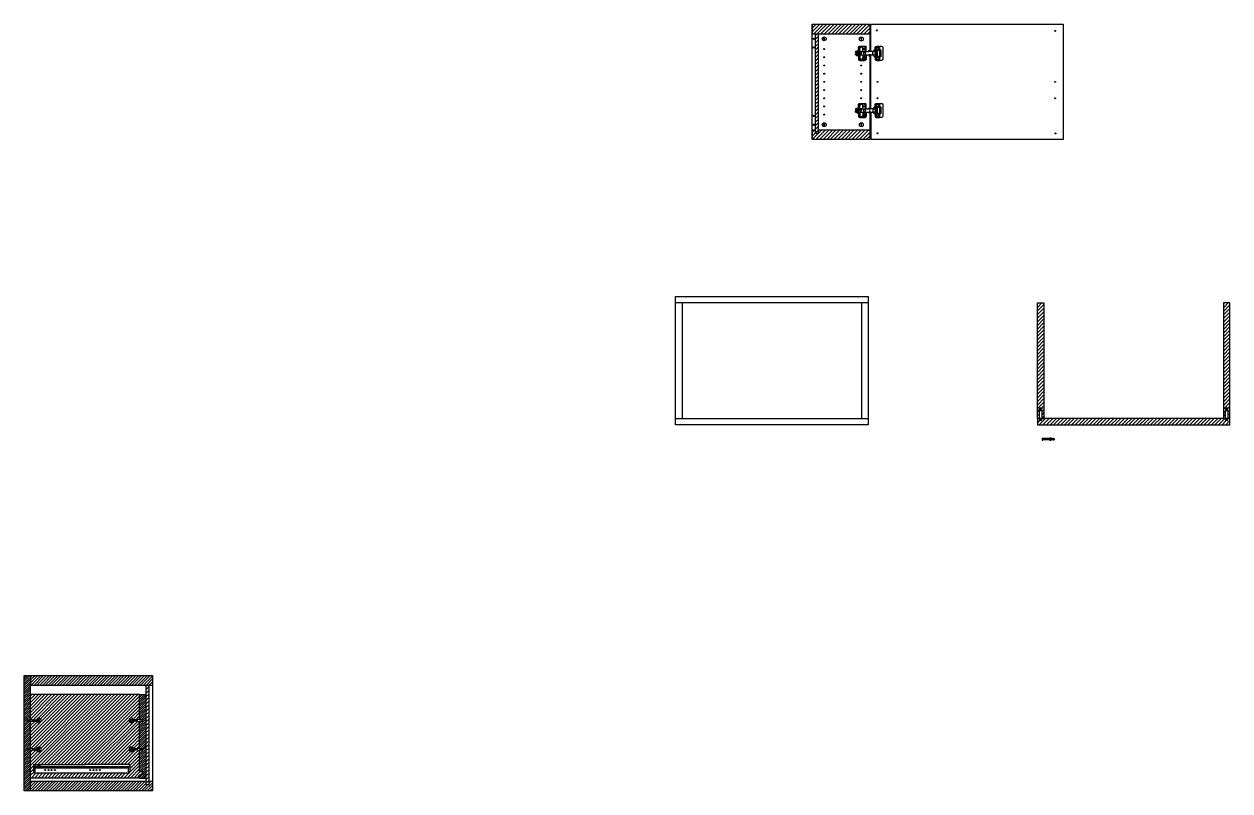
# Model space of a CAD drawing. Header units: millimetres. Extents: x 162 to 1697, y -125 to 545.
# Drawn here: x 584.6 to 960.6, y 15.9 to 254.9 of the extents above; entities that cross this region are included whole.
import ezdxf

# ---------------------------------------------------------------- set-up
doc = ezdxf.new("R2010")
doc.units = ezdxf.units.MM
doc.layers.get('0').update_dxf_attribs({"color": 255})
doc.layers.add('A-FURN', color=8, linetype='Continuous', lineweight=18)
for name, color, linetype in [('GIUNZIONI', 2, 'Continuous'), ('VITI', 2, 'Continuous'), ('VITI 2', 4, 'Continuous')]:
    doc.layers.add(name, color=color, linetype=linetype)
pattern_1 = [(45, (155.4206, 0), (-0.561266, 0.561266), [])]

# ---------------------------------------------------------------- blocks, each defined once
blk = doc.blocks.new('*U18')
blk.add_lwpolyline([(-0.01, 0.05), (0, 0.15), (0.04, 0.05), (0.13, -0.45), (0.13, -0.55), (0.08, -0.45), (-0.01, 0.05)])
blk = doc.blocks.new('*U19')
at = {"color": 0, "linetype": 'ByBlock', "lineweight": -2, "transparency": 16777216}
for p in [(42.38, 270.66), (42.62, 270.66), (42.85, 270.66)]:
    blk.add_blockref('*U18', p, dxfattribs=at)
blk = doc.blocks.new('123492')
for p, q in [((40.13, 261.98), (40.13, 261.43)), ((40.18, 262.03), (40.18, 261.38)), ((40.18, 262.03), (40.43, 262.03)), ((40.43, 261.38), (40.18, 261.38)), ((40.43, 262.03), (40.43, 261.38)), ((40.88, 261.9), (40.43, 261.9)), ((40.43, 261.5), (40.88, 261.5)), ((40.88, 261.98), (40.88, 261.42)), ((40.89, 262.02), (40.93, 262.05)), ((40.89, 261.39), (40.93, 261.35)), ((40.93, 262.05), (40.93, 261.35)), ((40.93, 262.05), (43.33, 262.05)), ((43.33, 261.35), (40.93, 261.35)), ((43.33, 262.05), (43.33, 261.35)), ((43.42, 261.45), (43.33, 261.45)), ((43.56, 261.95), (43.38, 261.95)), ((43.65, 261.45), (43.47, 261.45)), ((43.8, 261.95), (43.61, 261.95)), ((43.89, 261.45), (43.7, 261.45)), ((43.98, 261.95), (43.85, 261.95)), ((43.98, 261.45), (43.94, 261.45)), ((43.98, 261.95), (43.98, 261.45)), ((44.03, 261.9), (43.98, 261.95)), ((44.03, 261.5), (43.98, 261.45)), ((44.03, 261.9), (44.03, 261.5))]:
    blk.add_line(p, q)
for centre, start, end in [((40.18, 261.98), 90, 180), ((40.18, 261.43), 180, 270), ((40.93, 261.98), 135, 180), ((40.93, 261.42), 180, 225)]:
    blk.add_arc(centre, 0.05, start, end)
blk.add_blockref('*U19', (0.96, -8.76))

msp = doc.modelspace()

# ---------------------------------------------------------------- hatches: boundary and pattern name
h = msp.add_hatch()
h.set_pattern_fill('ANSI31', color=8, scale=0.25)
h.set_pattern_definition([(45, (145.698, -47.0823), (-0.561266, 0.561266), [])])
h.paths.add_polyline_path([(848.3, 254.89), (830.3, 254.89), (830.3, 251.89), (848.3, 251.89)])
h.paths.add_polyline_path([(848.3, 221.89), (832.3, 221.89), (832.3, 220.89), (831.3, 220.89), (831.3, 221.89), (830.3, 221.89), (830.3, 218.89), (848.3, 218.89)])
h.paths.add_polyline_path([(832.3, 251.89), (831.3, 251.89), (831.3, 220.89), (832.3, 220.89), (832.3, 221.89)])
at = {"transparency": 33554687}
h = msp.add_hatch(dxfattribs=at)
h.set_pattern_fill('ANSI31', color=8, scale=0.25, angle=0.25)
h.paths.add_polyline_path([(900.57, 131.97), (901.22, 131.97), (901.22, 134.37), (901.26, 134.4, -0.198912), (901.29, 134.42), (901.37, 134.42), (901.37, 134.87), (901.25, 134.87), (901.25, 135.12, -0.414214), (901.3, 135.17), (901.85, 135.17, -0.414214), (901.9, 135.12), (901.9, 134.87), (901.77, 134.87), (901.77, 134.42), (901.85, 134.42, -0.198912), (901.89, 134.4), (901.92, 134.37), (901.92, 131.97), (902.57, 131.97), (902.57, 167.97), (900.57, 167.97)])
h.paths.add_polyline_path([(960.57, 129.97), (960.57, 131.97), (959.82, 131.97), (959.92, 131.96), (959.82, 131.92), (959.82, 131.73), (959.92, 131.72), (959.82, 131.68), (959.82, 131.5), (959.92, 131.49), (959.82, 131.45), (959.82, 131.32), (959.77, 131.27), (959.37, 131.27), (959.32, 131.32), (959.32, 131.36), (959.22, 131.36), (959.32, 131.41), (959.32, 131.59), (959.22, 131.6), (959.32, 131.64), (959.32, 131.83), (959.22, 131.83), (959.32, 131.88), (959.32, 131.97), (901.82, 131.97), (901.92, 131.96), (901.82, 131.92), (901.82, 131.73), (901.92, 131.72), (901.82, 131.68), (901.82, 131.5), (901.92, 131.49), (901.82, 131.45), (901.82, 131.32), (901.77, 131.27), (901.37, 131.27), (901.32, 131.32), (901.32, 131.36), (901.22, 131.36), (901.32, 131.41), (901.32, 131.59), (901.22, 131.6), (901.32, 131.64), (901.32, 131.83), (901.22, 131.83), (901.32, 131.88), (901.32, 131.97), (900.57, 131.97), (900.57, 129.97)])
h = msp.add_hatch(dxfattribs=at)
h.set_pattern_fill('ANSI31', color=8, scale=0.25, angle=0.25)
h.paths.add_polyline_path([(960.57, 167.97), (958.57, 167.97), (958.57, 131.97), (959.22, 131.97), (959.22, 134.37), (959.26, 134.4, -0.198912), (959.29, 134.42), (959.37, 134.42), (959.37, 134.87), (959.25, 134.87), (959.25, 135.12, -0.414214), (959.3, 135.17), (959.85, 135.17, -0.414214), (959.9, 135.12), (959.9, 134.87), (959.77, 134.87), (959.77, 134.42), (959.85, 134.42, -0.198912), (959.89, 134.4), (959.92, 134.37), (959.92, 131.97), (960.57, 131.97)])
h = msp.add_hatch(dxfattribs=at)
h.set_pattern_fill('ANSI31', color=8, scale=0.2)
h.set_pattern_definition([(45, (155.4206, 0), (-0.4490128, 0.4490128), [])])
h.paths.add_polyline_path([(624.64, 18.86), (623.64, 18.86), (623.64, 17.86), (622.64, 17.86), (622.64, 18.86), (603.28, 18.86), (586.64, 18.86), (586.64, 15.86), (603.28, 15.86), (624.64, 15.86)])
h.paths.add_polyline_path([(624.64, 51.86), (603.28, 51.86), (586.64, 51.86), (586.64, 48.86), (603.28, 48.86), (624.64, 48.86)])
h = msp.add_hatch(dxfattribs=at)
h.set_pattern_fill('ANSI31', color=8, scale=0.25)
h.set_pattern_definition(pattern_1)
h.paths.add_polyline_path([(623.64, 48.86), (622.64, 48.86), (622.64, 18.86), (623.64, 18.86)])
at = {"layer": 'A-FURN', "transparency": 33554687}
h = msp.add_hatch(dxfattribs=at)
h.set_pattern_fill('ANSI31', color=8, scale=0.25)
h.set_pattern_definition(pattern_1)
h.paths.add_polyline_path([(623.64, 18.86), (622.64, 18.86), (622.64, 17.86), (623.64, 17.86)])

# ---------------------------------------------------------------- linework, layer by layer
for p, q in [((830.3, 218.89), (830.3, 254.89)), ((830.3, 254.89), (848.3, 254.89)), ((830.3, 254.89), (830.3, 251.89)), ((830.3, 251.89), (848.3, 251.89)), ((831.3, 251.89), (831.3, 220.89)), ((832.3, 220.89), (832.3, 251.89)), ((848.3, 254.89), (848.3, 251.89)), ((848.6, 254.89), (908.6, 254.89)), ((848.6, 246.34), (848.6, 254.89)), ((908.6, 254.89), (908.6, 218.89)), ((848.6, 228.59), (848.6, 245.29)), ((851.95, 243.59), (851.35, 243.59)), ((848.61, 227.34), (848.6, 218.89)), ((830.3, 221.89), (831.3, 221.89)), ((830.3, 221.89), (830.3, 218.89)), ((832.3, 221.89), (848.3, 221.89)), ((848.3, 221.89), (848.3, 218.89)), ((848.3, 218.89), (830.3, 218.89)), ((831.3, 220.89), (832.3, 220.89)), ((908.6, 218.89), (848.6, 218.89)), ((787.78, 169.97), (847.78, 169.97)), ((787.78, 129.97), (787.78, 169.97)), ((787.78, 169.97), (789.78, 169.97)), ((787.78, 169.97), (847.78, 169.97)), ((787.78, 167.97), (787.78, 169.97)), ((845.78, 169.97), (847.78, 169.97)), ((847.78, 169.97), (847.78, 129.97)), ((847.78, 169.97), (847.78, 167.97)), ((847.78, 167.97), (787.78, 167.97)), ((789.78, 167.97), (789.78, 131.97)), ((845.78, 131.97), (845.78, 167.97)), ((900.57, 131.97), (900.57, 167.97)), ((900.57, 167.97), (902.57, 167.97)), ((902.57, 167.97), (902.57, 131.97)), ((960.57, 167.97), (958.57, 167.97)), ((958.57, 167.97), (958.57, 131.97)), ((960.57, 131.97), (960.57, 167.97)), ((787.78, 129.97), (787.78, 131.97)), ((787.78, 131.97), (847.78, 131.97)), ((960.57, 131.97), (900.57, 131.97)), ((900.57, 131.97), (900.57, 129.97)), ((900.57, 131.97), (902.57, 131.97)), ((958.57, 131.97), (960.57, 131.97)), ((960.57, 129.97), (960.57, 131.97)), ((847.78, 129.97), (787.78, 129.97)), ((900.57, 129.97), (960.57, 129.97)), ((902.05, 125.84), (902.05, 125.24)), ((902.05, 125.84), (902.25, 125.84)), ((902.05, 125.24), (902.25, 125.24)), ((902.25, 125.84), (902.25, 125.24)), ((904.4, 125.74), (902.25, 125.74)), ((904.4, 125.34), (902.25, 125.34)), ((904.4, 125.19), (904.4, 125.89)), ((904.4, 125.89), (904.9, 125.89)), ((904.9, 125.19), (904.4, 125.19)), ((904.45, 125.59), (904.45, 125.84)), ((904.45, 125.84), (904.85, 125.84)), ((904.85, 125.59), (904.45, 125.59)), ((904.85, 125.49), (904.45, 125.49)), ((904.45, 125.49), (904.45, 125.24)), ((904.45, 125.24), (904.85, 125.24)), ((904.85, 125.89), (904.85, 125.59)), ((904.85, 125.49), (904.85, 125.19)), ((904.9, 125.74), (904.98, 125.74)), ((905.06, 125.34), (904.9, 125.34)), ((905.03, 125.74), (905.2, 125.74)), ((905.27, 125.34), (905.11, 125.34)), ((905.25, 125.74), (905.42, 125.74)), ((905.49, 125.34), (905.32, 125.34)), ((905.47, 125.74), (905.63, 125.74)), ((905.7, 125.34), (905.54, 125.34)), ((905.68, 125.74), (905.78, 125.74)), ((905.78, 125.34), (905.75, 125.34)), ((905.83, 125.69), (905.83, 125.39)), ((584.64, 15.86), (584.64, 51.86)), ((584.64, 51.86), (586.64, 51.86)), ((586.64, 51.86), (603.28, 51.86)), ((586.64, 51.86), (586.64, 48.86)), ((603.28, 51.86), (624.64, 51.86)), ((624.64, 51.86), (624.64, 48.86)), ((586.64, 48.86), (603.28, 48.86)), ((586.64, 38.16), (586.64, 48.86)), ((620.64, 45.86), (586.64, 45.86)), ((603.28, 48.86), (624.64, 48.86)), ((620.64, 45.86), (622.64, 45.86)), ((620.64, 38.16), (620.64, 45.86)), ((622.64, 48.86), (622.64, 18.86)), ((623.64, 18.86), (623.64, 48.86)), ((586.64, 29.16), (586.64, 37.46)), ((620.64, 29.16), (620.64, 37.46)), ((586.64, 15.86), (586.64, 28.46)), ((620.64, 21.86), (620.64, 28.46)), ((620.64, 19.86), (586.64, 19.86)), ((586.64, 18.86), (603.28, 18.86)), ((603.28, 18.86), (622.64, 18.86)), ((620.64, 21.86), (621.64, 21.86)), ((620.64, 19.86), (620.64, 20.86)), ((621.64, 20.86), (620.64, 20.86)), ((620.64, 19.86), (622.64, 19.86)), ((621.64, 20.86), (621.64, 21.86)), ((622.64, 18.86), (622.64, 17.86)), ((623.64, 18.86), (624.64, 18.86)), ((623.64, 17.86), (623.64, 18.86)), ((624.64, 18.86), (624.64, 15.86)), ((586.64, 15.86), (584.64, 15.86)), ((603.28, 15.86), (586.64, 15.86)), ((624.64, 15.86), (603.28, 15.86)), ((622.64, 17.86), (623.64, 17.86))]:
    msp.add_line(p, q)
at = {"color": 8, "linetype": 'Continuous', "transparency": 33554687}
for p, q in [((584.64, 51.38), (585.13, 51.86)), ((584.64, 50.71), (585.8, 51.86)), ((584.64, 50.03), (586.47, 51.86)), ((584.64, 49.36), (586.64, 51.36)), ((584.64, 48.68), (586.64, 50.68)), ((584.64, 48.01), (586.64, 50.01)), ((584.64, 47.34), (586.64, 49.34)), ((584.64, 46.66), (586.64, 48.66)), ((584.64, 45.99), (586.64, 47.99)), ((584.64, 45.32), (586.64, 47.32)), ((584.64, 44.64), (586.64, 46.64)), ((584.64, 43.97), (586.64, 45.97)), ((584.64, 43.3), (586.64, 45.3)), ((586.64, 45.49), (587.01, 45.86)), ((586.64, 44.46), (588.05, 45.86)), ((586.64, 43.43), (589.08, 45.86)), ((586.64, 42.4), (590.11, 45.86)), ((586.64, 41.36), (591.14, 45.86)), ((586.64, 40.33), (592.18, 45.86)), ((586.64, 39.3), (593.21, 45.86)), ((586.64, 38.26), (594.24, 45.86)), ((586.64, 34.13), (598.37, 45.86)), ((586.64, 33.1), (599.41, 45.86)), ((586.64, 32.07), (600.44, 45.86)), ((586.64, 31.04), (601.47, 45.86)), ((586.64, 30), (602.5, 45.86)), ((586.64, 24.84), (607.67, 45.86)), ((586.64, 23.81), (608.7, 45.86)), ((586.83, 29.16), (603.54, 45.86)), ((587.42, 38.01), (595.27, 45.86)), ((587.71, 29.01), (604.57, 45.86)), ((587.92, 24.05), (609.73, 45.86)), ((588.92, 38.47), (596.31, 45.86)), ((588.95, 24.05), (610.77, 45.86)), ((589.26, 29.52), (605.6, 45.86)), ((589.75, 38.27), (597.34, 45.86)), ((589.86, 29.09), (606.63, 45.86)), ((589.99, 24.05), (611.8, 45.86)), ((591.02, 24.05), (612.83, 45.86)), ((592.05, 24.05), (613.86, 45.86)), ((593.08, 24.05), (614.9, 45.86)), ((594.12, 24.05), (615.93, 45.86)), ((595.15, 24.05), (616.96, 45.86)), ((596.18, 24.05), (617.99, 45.86)), ((597.22, 24.05), (619.03, 45.86)), ((598.25, 24.05), (620.06, 45.86)), ((599.28, 24.05), (620.64, 45.41)), ((620.64, 45.62), (620.89, 45.86)), ((620.64, 44.95), (621.56, 45.86)), ((620.64, 44.27), (622.23, 45.86)), ((620.64, 43.6), (622.64, 45.6)), ((584.64, 42.62), (586.64, 44.62)), ((584.64, 41.95), (586.64, 43.95)), ((584.64, 41.28), (586.64, 43.28)), ((584.64, 40.6), (586.64, 42.6)), ((584.64, 39.93), (586.64, 41.93)), ((600.31, 24.05), (620.64, 44.38)), ((601.35, 24.05), (620.64, 43.35)), ((602.38, 24.05), (620.64, 42.32)), ((620.64, 42.93), (622.64, 44.93)), ((620.64, 42.25), (622.64, 44.25)), ((620.64, 41.58), (622.64, 43.58)), ((620.64, 40.91), (622.64, 42.91)), ((620.64, 40.23), (622.64, 42.23)), ((620.64, 39.56), (622.64, 41.56)), ((584.64, 39.26), (586.64, 41.26)), ((584.64, 38.58), (586.64, 40.58)), ((584.64, 37.91), (586.64, 39.91)), ((584.64, 37.24), (586.64, 39.24)), ((584.64, 36.56), (585.72, 37.63)), ((586.09, 38.01), (586.64, 38.56)), ((586.34, 37.58), (586.36, 37.61)), ((586.64, 36.2), (588.05, 37.61)), ((603.41, 24.05), (617.42, 38.06)), ((605.48, 24.05), (619.03, 37.61)), ((606.51, 24.05), (620.07, 37.61)), ((617.84, 38.48), (620.64, 41.28)), ((617.99, 37.6), (618, 37.61)), ((618.65, 38.26), (620.64, 40.25)), ((619.43, 38.01), (620.64, 39.22)), ((620.62, 38.16), (620.64, 38.18)), ((620.64, 38.89), (622.64, 40.89)), ((620.64, 38.21), (622.64, 40.21)), ((620.64, 36.19), (622.64, 38.19)), ((620.64, 37.54), (620.71, 37.61)), ((620.64, 36.87), (621.38, 37.6)), ((621.11, 38.01), (622.64, 39.54)), ((621.58, 37.8), (622.64, 38.87)), ((584.64, 35.89), (586.31, 37.56)), ((584.64, 35.21), (586.64, 37.21)), ((584.64, 34.54), (586.64, 36.54)), ((584.64, 33.87), (586.64, 35.87)), ((584.64, 33.19), (586.64, 35.19)), ((584.64, 32.52), (586.64, 34.52)), ((584.64, 31.85), (586.64, 33.85)), ((586.64, 37.23), (586.87, 37.46)), ((586.64, 35.17), (588.73, 37.25)), ((604.44, 24.05), (617.64, 37.25)), ((607.54, 24.05), (620.64, 37.15)), ((608.58, 24.05), (620.64, 36.12)), ((609.61, 24.05), (620.64, 35.09)), ((610.64, 24.05), (620.64, 34.05)), ((620.64, 35.52), (622.64, 37.52)), ((620.64, 34.84), (622.64, 36.84)), ((620.64, 34.17), (622.64, 36.17)), ((620.64, 33.5), (622.64, 35.5)), ((620.64, 32.82), (622.64, 34.82)), ((620.64, 32.15), (622.64, 34.15)), ((584.64, 31.17), (586.64, 33.17)), ((584.64, 30.5), (586.64, 32.5)), ((584.64, 29.83), (586.64, 31.83)), ((584.64, 29.15), (586.64, 31.15)), ((584.64, 28.48), (586.64, 30.48)), ((611.67, 24.05), (620.64, 33.02)), ((618.18, 29.52), (620.64, 31.99)), ((618.76, 29.07), (620.64, 30.96)), ((620.64, 31.48), (622.64, 33.48)), ((620.64, 30.8), (622.64, 32.8)), ((620.64, 30.13), (622.64, 32.13)), ((620.64, 29.46), (622.64, 31.46)), ((620.87, 29.01), (622.64, 30.78)), ((621.54, 29.01), (622.64, 30.11)), ((584.64, 27.81), (585.71, 28.87)), ((584.64, 27.13), (586.09, 28.58)), ((584.64, 26.46), (586.64, 28.46)), ((584.64, 25.79), (586.64, 27.79)), ((584.64, 25.11), (586.64, 27.11)), ((584.64, 24.44), (586.64, 26.44)), ((585.84, 29.01), (586.64, 29.81)), ((586.52, 29.01), (586.64, 29.13)), ((586.64, 27.94), (587.31, 28.61)), ((586.64, 26.9), (588.35, 28.61)), ((586.64, 25.87), (588.92, 28.14)), ((612.71, 24.05), (617.38, 28.72)), ((613.74, 24.05), (617.83, 28.14)), ((614.77, 24.05), (619.33, 28.61)), ((615.8, 24.05), (620.21, 28.46)), ((616.84, 24.05), (620.64, 27.86)), ((617.63, 23.81), (620.64, 26.82)), ((619.73, 29.01), (620.64, 29.92)), ((620.64, 27.44), (622.64, 29.44)), ((620.64, 26.76), (622.64, 28.76)), ((620.64, 28.11), (621.14, 28.61)), ((620.64, 26.09), (622.64, 28.09)), ((620.64, 25.42), (622.64, 27.42)), ((620.64, 24.74), (622.64, 26.74)), ((584.64, 23.76), (586.64, 25.76)), ((584.64, 23.09), (586.64, 25.09)), ((584.64, 22.42), (586.64, 24.42)), ((584.64, 21.74), (586.64, 23.74)), ((584.64, 21.07), (586.64, 23.07)), ((586.64, 22.77), (587.63, 23.76)), ((586.64, 21.74), (587.63, 22.73)), ((588.74, 23.84), (588.84, 23.93)), ((616.78, 19.86), (620.64, 23.73)), ((617.62, 21.73), (620.64, 24.76)), ((617.63, 22.78), (620.64, 25.79)), ((617.81, 19.86), (620.64, 22.69)), ((620.64, 24.07), (622.64, 26.07)), ((620.64, 23.39), (622.64, 25.39)), ((620.64, 22.72), (622.64, 24.72)), ((620.64, 22.05), (622.64, 24.05)), ((621.13, 21.86), (622.64, 23.37)), ((621.64, 21.7), (622.64, 22.7)), ((584.64, 20.4), (586.64, 22.4)), ((584.64, 19.72), (586.64, 21.72)), ((584.64, 19.05), (586.64, 21.05)), ((584.64, 18.38), (586.64, 20.38)), ((584.64, 17.7), (586.64, 19.7)), ((584.64, 17.03), (586.64, 19.03)), ((586.64, 20.71), (587.65, 21.71)), ((586.83, 19.86), (588.32, 21.35)), ((587.86, 19.86), (589.35, 21.35)), ((588.9, 19.86), (590.38, 21.35)), ((589.93, 19.86), (591.42, 21.35)), ((590.96, 19.86), (592.45, 21.35)), ((591.99, 19.86), (593.48, 21.35)), ((593.03, 19.86), (594.52, 21.35)), ((594.06, 19.86), (595.55, 21.35)), ((595.09, 19.86), (596.58, 21.35)), ((596.13, 19.86), (597.61, 21.35)), ((597.16, 19.86), (598.65, 21.35)), ((598.19, 19.86), (599.68, 21.35)), ((599.22, 19.86), (600.71, 21.35)), ((600.26, 19.86), (601.74, 21.35)), ((601.29, 19.86), (602.78, 21.35)), ((602.32, 19.86), (603.81, 21.35)), ((603.35, 19.86), (604.84, 21.35)), ((604.39, 19.86), (605.88, 21.35)), ((605.42, 19.86), (606.91, 21.35)), ((606.45, 19.86), (607.94, 21.35)), ((607.49, 19.86), (608.97, 21.35)), ((608.52, 19.86), (610.01, 21.35)), ((609.55, 19.86), (611.04, 21.35)), ((610.58, 19.86), (612.07, 21.35)), ((611.62, 19.86), (613.1, 21.35)), ((612.65, 19.86), (614.14, 21.35)), ((613.68, 19.86), (615.17, 21.35)), ((614.71, 19.86), (616.2, 21.35)), ((615.75, 19.86), (617.25, 21.37)), ((618.85, 19.86), (620.85, 21.86)), ((619.88, 19.86), (620.64, 20.63)), ((620.64, 20.7), (620.81, 20.86)), ((620.64, 20.03), (621.48, 20.86)), ((620.88, 20.86), (621.64, 21.63)), ((621.15, 19.86), (622.64, 21.35)), ((621.64, 21.03), (622.64, 22.03)), ((621.83, 19.86), (622.64, 20.68)), ((622.5, 19.86), (622.64, 20.01)), ((584.64, 16.36), (586.64, 18.36)), ((584.82, 15.86), (586.64, 17.68)), ((585.5, 15.86), (586.64, 17.01)), ((586.17, 15.86), (586.64, 16.34))]:
    msp.add_line(p, q, dxfattribs=at)
for points in [[(904.98, 125.74), (904.99, 125.84), (905.03, 125.74), (905.11, 125.34), (905.1, 125.24), (905.06, 125.34), (904.98, 125.74)], [(905.2, 125.74), (905.2, 125.84), (905.25, 125.74), (905.32, 125.34), (905.32, 125.24), (905.27, 125.34), (905.2, 125.74)], [(905.42, 125.74), (905.42, 125.84), (905.47, 125.74), (905.54, 125.34), (905.53, 125.24), (905.49, 125.34), (905.42, 125.74)], [(905.63, 125.74), (905.63, 125.84), (905.68, 125.74), (905.75, 125.34), (905.75, 125.24), (905.7, 125.34), (905.63, 125.74)]]:
    msp.add_lwpolyline(points)
for centre, start, end in [((905.78, 125.69), 360, 90), ((905.78, 125.39), 270, 0)]:
    msp.add_arc(centre, 0.05, start, end)
at = {"layer": 'A-FURN'}
for p, q in [((848.3, 254.89), (848.3, 246.44)), ((848.3, 245.19), (848.3, 228.59)), ((848.3, 228.49), (848.3, 227.44)), ((848.3, 227.34), (848.3, 218.89)), ((787.78, 169.97), (847.78, 169.97)), ((904.45, 125.74), (904.85, 125.74)), ((904.45, 125.34), (904.85, 125.34))]:
    msp.add_line(p, q, dxfattribs=at)
at = {"layer": 'GIUNZIONI'}
for p, q in [((845.66, 246.34), (843.86, 246.34)), ((843.86, 246.34), (843.86, 245.96)), ((843.86, 246.34), (843.86, 245.96)), ((843.86, 245.96), (844.04, 245.96)), ((843.86, 245.67), (843.86, 245.29)), ((843.86, 245.29), (843.86, 245.67)), ((843.86, 245.67), (844.07, 245.67)), ((843.86, 245.29), (848.05, 245.29)), ((844.76, 246.94), (844.76, 247.74)), ((844.76, 244.69), (844.76, 243.89)), ((844.96, 246.34), (844.96, 247.59)), ((844.96, 245.29), (844.96, 244.04)), ((845.16, 248.04), (846.65, 248.04)), ((846.65, 247.81), (845.16, 247.81)), ((845.66, 246.34), (848.05, 246.34)), ((846.98, 246.34), (846.98, 247.59)), ((846.98, 245.29), (846.98, 244.04)), ((847.18, 246.34), (847.18, 247.74)), ((847.18, 245.29), (847.18, 243.89)), ((849.3, 246.34), (848.6, 246.34)), ((848.6, 245.29), (849.3, 245.29)), ((849.3, 245.29), (849.3, 246.34)), ((849.3, 246.34), (850, 246.34)), ((850, 245.29), (849.3, 245.29)), ((850, 246.34), (850, 247.74)), ((850, 246.34), (850, 245.29)), ((850, 245.29), (850, 243.89)), ((850.45, 248.04), (851.35, 248.04)), ((851.35, 248.04), (851.35, 243.59)), ((851.35, 248.04), (851.95, 248.04)), ((852.35, 247.74), (852.35, 243.89)), ((846.65, 243.81), (845.16, 243.81)), ((845.16, 243.59), (846.65, 243.59)), ((850.45, 243.59), (851.35, 243.59)), ((844.77, 229.09), (844.77, 229.9)), ((844.97, 228.49), (844.97, 229.74)), ((845.16, 230.19), (846.66, 230.19)), ((846.66, 229.97), (845.16, 229.97)), ((846.99, 228.49), (846.99, 229.74)), ((847.19, 228.49), (847.19, 229.9)), ((850.01, 228.49), (850.01, 229.9)), ((850.46, 230.19), (851.36, 230.19)), ((851.36, 230.19), (851.36, 225.74)), ((851.36, 230.19), (851.96, 230.19)), ((852.36, 229.9), (852.36, 226.04)), ((845.67, 228.49), (843.87, 228.49)), ((843.87, 228.49), (843.87, 228.11)), ((843.87, 228.49), (843.87, 228.11)), ((843.87, 228.11), (844.05, 228.11)), ((843.87, 227.82), (843.87, 227.44)), ((843.87, 227.44), (843.87, 227.82)), ((843.87, 227.82), (844.08, 227.82)), ((843.87, 227.44), (848.06, 227.44)), ((845.17, 228.49), (844.77, 228.49)), ((844.77, 226.84), (844.77, 226.04)), ((844.97, 227.44), (844.97, 226.19)), ((846.66, 225.97), (845.16, 225.97)), ((845.16, 225.74), (846.66, 225.74)), ((845.67, 228.49), (848.06, 228.49)), ((846.99, 227.44), (846.99, 226.19)), ((847.19, 227.44), (847.19, 226.04)), ((849.31, 228.49), (848.61, 228.49)), ((848.61, 227.44), (849.31, 227.44)), ((849.31, 227.44), (849.31, 228.49)), ((849.31, 228.49), (850.01, 228.49)), ((850.01, 227.44), (849.31, 227.44)), ((850.01, 228.49), (850.01, 227.44)), ((850.01, 227.44), (850.01, 226.04)), ((850.46, 225.74), (851.36, 225.74)), ((851.96, 225.74), (851.36, 225.74)), ((586.64, 37.61), (586.64, 37.46)), ((587.14, 37.61), (587.14, 37.46)), ((589.29, 37.61), (589.29, 37.51)), ((617.99, 37.61), (617.99, 37.51)), ((620.14, 37.61), (620.14, 37.46)), ((620.64, 37.61), (620.64, 37.46)), ((586.64, 28.61), (586.64, 28.46)), ((587.14, 28.61), (587.14, 28.46)), ((589.29, 28.61), (589.29, 28.51)), ((617.99, 28.61), (617.99, 28.51)), ((620.14, 28.61), (620.14, 28.46)), ((620.64, 28.61), (620.64, 28.46))]:
    msp.add_line(p, q, dxfattribs=at)
for centre, start, end in [((850.5, 245.81), 112.441, 156.3706), ((850.5, 245.81), 203.6294, 247.559), ((850.51, 227.97), 112.441, 156.3706), ((850.51, 227.97), 203.6294, 247.559)]:
    msp.add_arc(centre, 1.31, start, end, dxfattribs=at)
for points in [[(844.04, 246.34), (844.04, 246.65), (844.76, 246.34), (844.76, 246.94)], [(844.04, 245.29), (844.04, 244.98), (844.76, 245.29), (844.76, 244.69)], [(844.76, 247.74), (844.76, 247.9), (844.99, 248.04), (845.16, 248.04)], [(844.96, 247.59), (844.96, 247.69), (845.06, 247.81), (845.16, 247.81)], [(846.65, 248.04), (846.85, 248.04), (847.18, 247.94), (847.18, 247.74)], [(846.65, 247.81), (846.78, 247.81), (846.98, 247.72), (846.98, 247.59)], [(850, 247.74), (850, 247.92), (850.27, 248.04), (850.45, 248.04)], [(851.95, 248.04), (852.11, 248.04), (852.35, 247.91), (852.35, 247.74)], [(844.76, 243.89), (844.76, 243.72), (844.99, 243.59), (845.16, 243.59)], [(844.96, 244.04), (844.96, 243.94), (845.06, 243.81), (845.16, 243.81)], [(846.65, 243.81), (846.78, 243.81), (846.98, 243.91), (846.98, 244.04)], [(846.65, 243.59), (846.85, 243.59), (847.18, 243.69), (847.18, 243.89)], [(850, 243.89), (850, 243.71), (850.27, 243.59), (850.45, 243.59)], [(852.35, 243.89), (852.35, 243.72), (852.11, 243.59), (851.95, 243.59)], [(844.77, 229.9), (844.77, 230.06), (845, 230.19), (845.16, 230.19)], [(844.97, 229.74), (844.97, 229.84), (845.07, 229.97), (845.16, 229.97)], [(846.66, 230.19), (846.86, 230.19), (847.19, 230.1), (847.19, 229.9)], [(846.66, 229.97), (846.79, 229.97), (846.99, 229.88), (846.99, 229.74)], [(850.01, 229.9), (850.01, 230.07), (850.28, 230.19), (850.46, 230.19)], [(851.96, 230.19), (852.12, 230.19), (852.36, 230.06), (852.36, 229.9)], [(844.05, 228.49), (844.05, 228.81), (844.77, 228.49), (844.77, 229.09)], [(844.05, 227.44), (844.05, 227.13), (844.77, 227.44), (844.77, 226.84)], [(844.77, 226.04), (844.77, 225.88), (845, 225.74), (845.16, 225.74)], [(844.97, 226.19), (844.97, 226.1), (845.07, 225.97), (845.16, 225.97)], [(846.66, 225.97), (846.79, 225.97), (846.99, 226.06), (846.99, 226.19)], [(846.66, 225.74), (846.86, 225.74), (847.19, 225.84), (847.19, 226.04)], [(850.01, 226.04), (850.01, 225.86), (850.28, 225.74), (850.46, 225.74)], [(852.36, 226.04), (852.36, 225.88), (852.12, 225.74), (851.96, 225.74)]]:
    msp.add_open_spline(points, degree=3, dxfattribs=at)
at = {"layer": 'VITI'}
for p, q in [((834.02, 250.3), (834.02, 250.89)), ((834.02, 250.3), (834.02, 250.1)), ((834.02, 250.1), (834.18, 250.1)), ((834.18, 250.1), (834.18, 250.89)), ((845.58, 250.24), (845.58, 250.83)), ((845.58, 250.24), (845.58, 250.04)), ((845.58, 250.04), (845.74, 250.04)), ((845.74, 250.04), (845.74, 250.83)), ((834.02, 223.53), (834.02, 224.13)), ((834.02, 223.53), (834.02, 223.33)), ((834.02, 223.33), (834.18, 223.33)), ((834.18, 223.33), (834.18, 224.13)), ((845.58, 223.53), (845.58, 224.13)), ((845.58, 223.53), (845.58, 223.33)), ((845.58, 223.33), (845.74, 223.33)), ((845.74, 223.33), (845.74, 224.13)), ((585.71, 37.66), (585.71, 37.96)), ((585.76, 38.01), (585.79, 38.01)), ((585.86, 37.61), (585.76, 37.61)), ((585.79, 38.01), (585.79, 38.11)), ((585.79, 38.11), (585.84, 38.01)), ((585.84, 38.01), (586, 38.01)), ((585.91, 37.51), (585.86, 37.61)), ((586.07, 37.61), (585.91, 37.61)), ((585.91, 37.61), (585.91, 37.51)), ((586, 38.01), (586.01, 38.11)), ((586.01, 38.11), (586.05, 38.01)), ((586.05, 38.01), (586.22, 38.01)), ((586.12, 37.51), (586.07, 37.61)), ((586.29, 37.61), (586.12, 37.61)), ((586.12, 37.61), (586.12, 37.51)), ((586.22, 38.01), (586.22, 38.11)), ((586.22, 38.11), (586.27, 38.01)), ((586.27, 38.01), (586.43, 38.01)), ((586.34, 37.51), (586.29, 37.61)), ((586.51, 37.61), (586.34, 37.61)), ((586.34, 37.61), (586.34, 37.51)), ((586.43, 38.01), (586.44, 38.11)), ((586.44, 38.11), (586.49, 38.01)), ((586.49, 38.01), (586.64, 38.01)), ((586.55, 37.51), (586.51, 37.61)), ((586.56, 37.61), (586.55, 37.51)), ((586.64, 37.61), (586.56, 37.61)), ((586.64, 38.16), (587.14, 38.16)), ((586.64, 38.01), (586.64, 38.16)), ((587.14, 38.16), (587.14, 38.01)), ((587.14, 38.01), (589.29, 38.01)), ((587.14, 37.61), (589.29, 37.61)), ((588.69, 38.16), (588.69, 38.32)), ((589.49, 38.16), (588.69, 38.16)), ((589.29, 38.01), (589.29, 38.11)), ((589.49, 38.11), (589.29, 38.11)), ((589.49, 38.11), (589.49, 38.16)), ((589.49, 37.51), (589.49, 38.11)), ((589.49, 37.51), (589.49, 38.11)), ((589.49, 37.51), (589.49, 38.11)), ((617.79, 38.11), (617.79, 38.16)), ((617.79, 38.16), (618.59, 38.16)), ((617.79, 37.51), (617.79, 38.11)), ((617.79, 38.11), (617.99, 38.11)), ((617.79, 37.51), (617.79, 38.11)), ((617.79, 37.51), (617.79, 38.11)), ((617.99, 38.01), (617.99, 38.11)), ((620.14, 38.01), (617.99, 38.01)), ((620.14, 37.61), (617.99, 37.61)), ((618.59, 38.16), (618.59, 38.32)), ((620.64, 38.16), (620.14, 38.16)), ((620.14, 38.16), (620.14, 38.01)), ((620.64, 38.01), (620.64, 38.16)), ((620.8, 38.01), (620.64, 38.01)), ((620.64, 37.61), (620.73, 37.61)), ((620.73, 37.61), (620.73, 37.51)), ((620.73, 37.51), (620.78, 37.61)), ((620.78, 37.61), (620.95, 37.61)), ((620.85, 38.11), (620.8, 38.01)), ((620.85, 38.01), (620.85, 38.11)), ((621.02, 38.01), (620.85, 38.01)), ((620.95, 37.61), (620.95, 37.51)), ((620.95, 37.51), (621, 37.61)), ((621, 37.61), (621.16, 37.61)), ((621.07, 38.11), (621.02, 38.01)), ((621.07, 38.01), (621.07, 38.11)), ((621.23, 38.01), (621.07, 38.01)), ((621.16, 37.61), (621.17, 37.51)), ((621.17, 37.51), (621.21, 37.61)), ((621.21, 37.61), (621.38, 37.61)), ((621.28, 38.11), (621.23, 38.01)), ((621.29, 38.01), (621.28, 38.11)), ((621.45, 38.01), (621.29, 38.01)), ((621.38, 37.61), (621.38, 37.51)), ((621.38, 37.51), (621.43, 37.61)), ((621.43, 37.61), (621.53, 37.61)), ((621.5, 38.11), (621.45, 38.01)), ((621.5, 38.01), (621.5, 38.11)), ((621.53, 38.01), (621.5, 38.01)), ((621.58, 37.66), (621.58, 37.96)), ((587.14, 37.46), (586.64, 37.46)), ((588.69, 37.46), (588.69, 37.29)), ((589.49, 37.46), (588.69, 37.46)), ((589.49, 37.51), (589.29, 37.51)), ((589.49, 37.51), (589.49, 37.46)), ((617.79, 37.51), (617.99, 37.51)), ((617.79, 37.51), (617.79, 37.46)), ((617.79, 37.46), (618.59, 37.46)), ((618.59, 37.46), (618.59, 37.29)), ((620.14, 37.46), (620.64, 37.46)), ((585.71, 28.66), (585.71, 28.96)), ((585.76, 29.01), (585.79, 29.01)), ((585.86, 28.61), (585.76, 28.61)), ((585.79, 29.01), (585.79, 29.11)), ((585.79, 29.11), (585.84, 29.01)), ((585.84, 29.01), (586, 29.01)), ((585.91, 28.51), (585.86, 28.61)), ((586.07, 28.61), (585.91, 28.61)), ((585.91, 28.61), (585.91, 28.51)), ((586, 29.01), (586.01, 29.11)), ((586.01, 29.11), (586.05, 29.01)), ((586.05, 29.01), (586.22, 29.01)), ((586.12, 28.51), (586.07, 28.61)), ((586.29, 28.61), (586.12, 28.61)), ((586.12, 28.61), (586.12, 28.51)), ((586.22, 29.01), (586.22, 29.11)), ((586.22, 29.11), (586.27, 29.01)), ((586.27, 29.01), (586.43, 29.01)), ((586.34, 28.51), (586.29, 28.61)), ((586.51, 28.61), (586.34, 28.61)), ((586.34, 28.61), (586.34, 28.51)), ((586.43, 29.01), (586.44, 29.11)), ((586.44, 29.11), (586.49, 29.01)), ((586.49, 29.01), (586.64, 29.01)), ((586.55, 28.51), (586.51, 28.61)), ((586.56, 28.61), (586.55, 28.51)), ((586.64, 28.61), (586.56, 28.61)), ((586.64, 29.01), (586.64, 29.16)), ((586.64, 29.16), (587.14, 29.16)), ((587.14, 28.46), (586.64, 28.46)), ((587.14, 29.16), (587.14, 29.01)), ((587.14, 29.01), (589.29, 29.01)), ((587.14, 28.61), (589.29, 28.61)), ((588.69, 29.16), (588.69, 29.32)), ((589.49, 29.16), (588.69, 29.16)), ((588.69, 28.46), (588.69, 28.29)), ((589.49, 28.46), (588.69, 28.46)), ((589.29, 29.01), (589.29, 29.11)), ((589.49, 29.11), (589.29, 29.11)), ((589.49, 28.51), (589.29, 28.51)), ((589.49, 29.11), (589.49, 29.16)), ((589.49, 28.51), (589.49, 29.11)), ((589.49, 28.51), (589.49, 29.11)), ((589.49, 28.51), (589.49, 29.11)), ((589.49, 28.51), (589.49, 28.46)), ((617.79, 29.11), (617.79, 29.16)), ((617.79, 29.16), (618.59, 29.16)), ((617.79, 28.51), (617.79, 29.11)), ((617.79, 29.11), (617.99, 29.11)), ((617.79, 28.51), (617.79, 29.11)), ((617.79, 28.51), (617.79, 29.11)), ((617.79, 28.51), (617.99, 28.51)), ((617.79, 28.51), (617.79, 28.46)), ((617.79, 28.46), (618.59, 28.46)), ((617.99, 29.01), (617.99, 29.11)), ((620.14, 29.01), (617.99, 29.01)), ((620.14, 28.61), (617.99, 28.61)), ((618.59, 29.16), (618.59, 29.32)), ((618.59, 28.46), (618.59, 28.29)), ((620.64, 29.16), (620.14, 29.16)), ((620.14, 29.16), (620.14, 29.01)), ((620.14, 28.46), (620.64, 28.46)), ((620.64, 29.01), (620.64, 29.16)), ((620.8, 29.01), (620.64, 29.01)), ((620.64, 28.61), (620.73, 28.61)), ((620.73, 28.61), (620.73, 28.51)), ((620.73, 28.51), (620.78, 28.61)), ((620.78, 28.61), (620.95, 28.61)), ((620.85, 29.11), (620.8, 29.01)), ((620.85, 29.01), (620.85, 29.11)), ((621.02, 29.01), (620.85, 29.01)), ((620.95, 28.61), (620.95, 28.51)), ((620.95, 28.51), (621, 28.61)), ((621, 28.61), (621.16, 28.61)), ((621.07, 29.11), (621.02, 29.01)), ((621.07, 29.01), (621.07, 29.11)), ((621.23, 29.01), (621.07, 29.01)), ((621.16, 28.61), (621.17, 28.51)), ((621.17, 28.51), (621.21, 28.61)), ((621.21, 28.61), (621.38, 28.61)), ((621.28, 29.11), (621.23, 29.01)), ((621.29, 29.01), (621.28, 29.11)), ((621.45, 29.01), (621.29, 29.01)), ((621.38, 28.61), (621.38, 28.51)), ((621.38, 28.51), (621.43, 28.61)), ((621.43, 28.61), (621.53, 28.61)), ((621.5, 29.11), (621.45, 29.01)), ((621.5, 29.01), (621.5, 29.11)), ((621.53, 29.01), (621.5, 29.01)), ((621.58, 28.66), (621.58, 28.96))]:
    msp.add_line(p, q, dxfattribs=at)
for centre in [(834.1, 250.3), (845.66, 250.24), (834.1, 223.53), (845.66, 223.53)]:
    msp.add_circle(centre, 0.6, dxfattribs=at)
for centre, radius, start, end in [((585.76, 37.96), 0.05, 90, 180), ((585.76, 37.66), 0.05, 180, 270), ((589.19, 37.81), 0.72, 196.1276, 163.8724), ((618.09, 37.81), 0.72, 16.1276, 343.8724), ((621.53, 37.96), 0.05, 360, 90), ((621.53, 37.66), 0.05, 270, 0), ((585.76, 28.96), 0.05, 90, 180), ((585.76, 28.66), 0.05, 180, 270), ((589.19, 28.81), 0.72, 196.1276, 163.8724), ((618.09, 28.81), 0.72, 16.1276, 343.8724), ((621.53, 28.96), 0.05, 360, 90), ((621.53, 28.66), 0.05, 270, 0)]:
    msp.add_arc(centre, radius, start, end, dxfattribs=at)
at = {"layer": 'VITI 2'}
for p, q in [((844.39, 246.14), (844.24, 246.14)), ((844.39, 245.54), (844.24, 245.54)), ((844.39, 246.14), (844.74, 246.14)), ((844.39, 245.54), (844.74, 245.54)), ((845.16, 246.34), (845.16, 247.24)), ((845.16, 245.29), (845.16, 244.39)), ((845.18, 246.14), (845.58, 246.14)), ((845.18, 245.54), (845.18, 246.14)), ((845.58, 245.54), (845.18, 245.54)), ((845.58, 246.14), (845.58, 245.54)), ((846.16, 246.34), (846.16, 247.24)), ((846.16, 245.29), (846.16, 244.39)), ((846.24, 244.53), (846.24, 244.73)), ((846.24, 244.73), (846.54, 244.73)), ((846.24, 244.33), (846.24, 244.53)), ((846.54, 244.73), (846.54, 244.93)), ((846.54, 244.93), (846.64, 244.93)), ((846.64, 244.93), (846.64, 244.13)), ((848.05, 246.34), (848.05, 246.64)), ((848.05, 246.64), (848.15, 246.64)), ((848.6, 246.34), (848.05, 246.34)), ((848.6, 245.29), (848.05, 245.29)), ((848.05, 245.29), (848.05, 244.99)), ((848.05, 244.99), (848.15, 244.99)), ((848.15, 246.64), (848.15, 246.44)), ((848.15, 246.44), (848.6, 246.44)), ((848.15, 244.99), (848.15, 245.19)), ((848.15, 245.19), (848.6, 245.19)), ((848.3, 246.44), (848.36, 246.51)), ((848.3, 245.19), (848.36, 245.11)), ((848.36, 246.51), (848.53, 246.52)), ((848.36, 245.11), (848.53, 245.11)), ((848.53, 246.52), (848.6, 246.44)), ((848.53, 245.11), (848.6, 245.19)), ((848.6, 246.44), (848.6, 246.34)), ((848.6, 245.19), (848.6, 245.29)), ((850.33, 247.64), (850.33, 243.99)), ((850.74, 244.73), (850.74, 246.9)), ((846.54, 244.33), (846.24, 244.33)), ((846.54, 244.13), (846.54, 244.33)), ((846.64, 244.13), (846.54, 244.13)), ((845.17, 228.49), (845.17, 229.39)), ((846.17, 228.49), (846.17, 229.39)), ((850.34, 229.79), (850.34, 226.14)), ((844.4, 228.3), (844.25, 228.3)), ((844.4, 227.7), (844.25, 227.7)), ((844.4, 228.3), (844.75, 228.3)), ((844.4, 227.7), (844.75, 227.7)), ((845.17, 227.44), (845.17, 226.54)), ((845.19, 228.3), (845.59, 228.3)), ((845.19, 227.7), (845.19, 228.3)), ((845.59, 227.7), (845.19, 227.7)), ((845.59, 228.3), (845.59, 227.7)), ((846.17, 227.44), (846.17, 226.54)), ((846.25, 226.69), (846.25, 226.89)), ((846.25, 226.89), (846.55, 226.89)), ((846.25, 226.49), (846.25, 226.69)), ((846.55, 226.49), (846.25, 226.49)), ((846.55, 226.89), (846.55, 227.09)), ((846.55, 227.09), (846.65, 227.09)), ((846.55, 226.29), (846.55, 226.49)), ((846.65, 226.29), (846.55, 226.29)), ((846.65, 227.09), (846.65, 226.29)), ((848.06, 228.49), (848.06, 228.79)), ((848.06, 228.79), (848.16, 228.79)), ((848.61, 228.49), (848.06, 228.49)), ((848.61, 227.44), (848.06, 227.44)), ((848.06, 227.44), (848.06, 227.14)), ((848.06, 227.14), (848.16, 227.14)), ((848.16, 228.79), (848.16, 228.59)), ((848.16, 228.59), (848.61, 228.59)), ((848.16, 227.14), (848.16, 227.34)), ((848.16, 227.34), (848.61, 227.34)), ((848.31, 228.59), (848.37, 228.67)), ((848.31, 227.34), (848.37, 227.27)), ((848.37, 228.67), (848.54, 228.67)), ((848.37, 227.27), (848.54, 227.27)), ((848.54, 228.67), (848.61, 228.59)), ((848.54, 227.27), (848.61, 227.34)), ((848.61, 228.59), (848.61, 228.49)), ((848.61, 227.34), (848.61, 227.44)), ((850.75, 226.88), (850.75, 229.05)), ((624.64, 48.86), (624.64, 18.86)), ((587.63, 24.05), (601.05, 24.05)), ((587.63, 21.85), (587.63, 24.05)), ((588.13, 21.85), (588.13, 24.05)), ((601.05, 23.35), (588.13, 23.35)), ((601.05, 22.95), (588.13, 22.95)), ((601.05, 24.05), (603.63, 24.05)), ((603.63, 23.35), (601.05, 23.35)), ((603.63, 22.95), (601.05, 22.95)), ((617.63, 24.05), (603.63, 24.05)), ((617.13, 23.35), (603.63, 23.35)), ((616.63, 22.95), (603.63, 22.95)), ((616.63, 22.95), (617.63, 23.75)), ((617.13, 23.35), (617.13, 21.85)), ((617.63, 24.05), (617.63, 21.85)), ((587.63, 21.85), (588.13, 21.85)), ((601.05, 21.35), (588.13, 21.35)), ((603.63, 21.35), (601.05, 21.35)), ((617.13, 21.35), (603.63, 21.35)), ((617.13, 21.85), (617.63, 21.85))]:
    msp.add_line(p, q, dxfattribs=at)
for points in [[(850.74, 244.73), (850.74, 244.93), (851.74, 244.93), (851.74, 246.7), (850.74, 246.7), (850.74, 246.9)], [(850.84, 244.73), (850.84, 244.83), (851.84, 244.83), (851.84, 246.8), (850.84, 246.8), (850.84, 246.9)], [(850.75, 226.88), (850.75, 227.08), (851.75, 227.08), (851.75, 228.85), (850.75, 228.85), (850.75, 229.05)], [(850.85, 226.88), (850.85, 226.98), (851.85, 226.98), (851.85, 228.95), (850.85, 228.95), (850.85, 229.05)]]:
    msp.add_lwpolyline(points, dxfattribs=at)
for centre, radius in [((850.47, 252.91), 0.15), ((906.08, 252.76), 0.15), ((830.82, 250.3), 0.2), ((830.82, 247.59), 0.2), ((834.1, 247.09), 0.15), ((834.1, 244.54), 0.15), ((844.49, 245.84), 0.25), ((846.65, 245.84), 0.3), ((846.65, 247.09), 0.25), ((850.74, 247.38), 0.35), ((850.74, 244.24), 0.35), ((834.1, 241.99), 0.15), ((845.66, 241.99), 0.15), ((834.1, 239.44), 0.15), ((834.1, 236.89), 0.15), ((845.66, 239.44), 0.15), ((845.66, 236.89), 0.15), ((850.74, 236.89), 0.15), ((906.08, 236.89), 0.15), ((834.1, 234.34), 0.15), ((845.66, 234.34), 0.15), ((834.1, 231.79), 0.15), ((834.1, 229.24), 0.15), ((845.66, 231.79), 0.15), ((846.66, 229.24), 0.25), ((850.75, 229.54), 0.35), ((850.74, 231.79), 0.15), ((906.08, 231.77), 0.15), ((830.77, 226.26), 0.2), ((834.1, 226.69), 0.15), ((844.5, 228), 0.25), ((846.66, 227.99), 0.3), ((850.75, 226.4), 0.35), ((830.77, 223.53), 0.2), ((850.74, 220.86), 0.15), ((906.21, 220.83), 0.15), ((589.18, 23.5), 0.15), ((591.23, 22.35), 0.15), ((592.23, 22.35), 0.15), ((593.23, 22.35), 0.15), ((594.23, 22.35), 0.15), ((605.23, 22.35), 0.15), ((606.23, 22.35), 0.15), ((607.23, 22.35), 0.15), ((608.23, 22.35), 0.15)]:
    msp.add_circle(centre, radius, dxfattribs=at)
for centre, radius, start, end in [((844.34, 245.84), 0.317, 108.5903, 158.6778), ((844.34, 245.84), 0.317, 213.5466, 251.4097), ((844.63, 245.84), 0.317, 288.5903, 71.4097), ((845.66, 247.24), 0.5, 360, 180), ((845.66, 244.39), 0.5, 180, 0), ((850.74, 247.38), 0.485, 269.981, 147.9517), ((850.74, 244.24), 0.483, 212.3724, 90), ((845.67, 229.39), 0.5, 360, 180), ((850.75, 229.54), 0.485, 269.981, 147.9517), ((844.35, 228), 0.317, 108.5903, 158.6778), ((844.35, 228), 0.317, 213.5466, 251.4097), ((844.64, 228), 0.317, 288.5903, 71.4097), ((845.67, 226.54), 0.5, 180, 0), ((850.75, 226.4), 0.483, 212.3724, 90), ((589.18, 23.5), 0.55, 344.1734, 195.8266), ((589.18, 23.5), 0.506, 342.7548, 197.2452), ((588.13, 21.85), 0.5, 180, 270), ((617.13, 21.85), 0.5, 270, 0)]:
    msp.add_arc(centre, radius, start, end, dxfattribs=at)

# ---------------------------------------------------------------- block references
at = {"layer": 'VITI', "rotation": 270}
for p in [(639.87, 175.3), (697.87, 175.3)]:
    msp.add_blockref('123492', p, dxfattribs=at)

doc.saveas('drawing.dxf')
